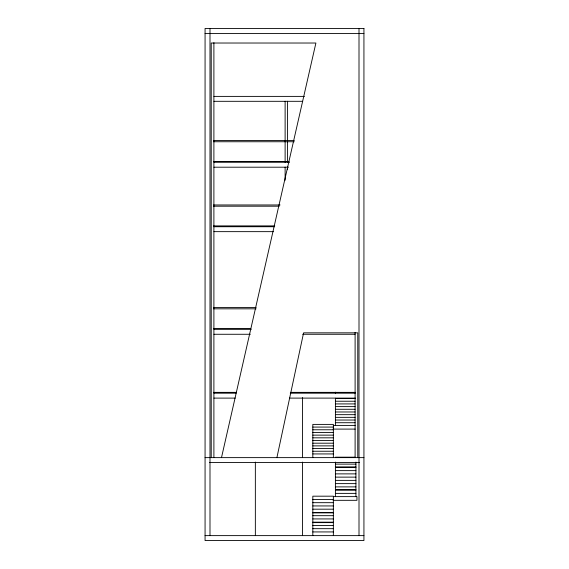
<?xml version="1.0" encoding="UTF-8"?>
<svg xmlns="http://www.w3.org/2000/svg" width="569" height="569" viewBox="0 0 569 569"><rect width="100%" height="100%" fill="white"/><g stroke="black" fill="none" stroke-linecap="round" stroke-linejoin="round"><path stroke-width="0.85" d="M276.904 457.625L303.59 332.837L357.773 332.837L357.773 457.625M221.49 457.625L315.902 43.024L211.227 43.024L211.227 457.625M205.068 33.578L363.932 33.578M213.944 96.389L304.472 96.389M213.944 101.31L302.694 101.31M213.539 140.515L294.258 140.515M213.539 141.745L294.258 141.745M213.539 161.454L288.938 161.454M213.944 162.272L289.514 162.272M213.944 167.201L288.497 167.201M213.539 204.968L280.062 204.968M213.539 206.198L279.18 206.198M213.539 225.9L274.742 225.9M213.944 226.725L274.585 226.725M213.944 231.647L273.404 231.647M213.539 307.587L256.114 307.587M213.539 308.825L256.114 308.825M213.539 328.526L250.794 328.526M213.944 329.344L251.221 329.344M213.944 334.273L250.332 334.273M302.694 334.273L355.056 334.273M213.539 392.361L236.604 392.361M290.709 392.361L355.461 392.361M213.944 393.179L236.128 393.179M290.268 393.179L355.312 393.179M213.944 398.108L235.246 398.108M289.379 398.108L355.312 398.108M335.404 398.549L355.07 398.549M335.404 401.237L355.07 401.237M335.404 403.919L355.07 403.919M335.404 406.607L355.07 406.607M335.404 409.289L355.07 409.289M335.404 411.977L355.07 411.977M335.404 414.666L355.07 414.666M335.404 417.347L355.07 417.347M335.404 420.036L355.07 420.036M335.404 422.717L355.07 422.717M333.349 425.406L355.205 425.406M312.822 427.077L333.349 427.077M333.121 429.097L355.191 429.097M312.822 429.766L333.349 429.766M312.822 432.454L333.349 432.454M312.822 435.136L333.349 435.136M312.822 437.824L333.349 437.824M312.822 440.506L333.349 440.506M312.822 443.194L333.349 443.194M312.822 445.876L333.349 445.876M312.822 448.564L333.349 448.564M312.822 451.245L333.349 451.245M312.822 453.934L333.349 453.934M335.404 457.184L355.07 457.184M205.068 457.625L363.932 457.625M209.506 462.554L359.494 462.554M335.404 464.126L355.924 464.126M335.404 466.936L355.924 466.936M335.404 467.377L355.924 467.377M335.404 470.627L355.924 470.627M335.404 473.877L355.924 473.877M335.404 477.128L355.924 477.128M335.404 480.378L355.924 480.378M335.404 483.629L355.924 483.629M335.404 486.879L355.924 486.879M335.404 489.681L355.924 489.681M335.404 490.129L355.924 490.129M335.404 493.38L355.924 493.38M333.349 496.623L356.955 496.623L356.955 500.322L333.121 500.322M312.822 499.433L333.349 499.433M312.822 502.683L333.349 502.683M312.822 505.933L333.349 505.933M312.822 509.184L333.349 509.184M312.822 512.427L333.349 512.427M312.822 512.875L333.349 512.875M312.822 515.678L333.349 515.678M312.822 518.928L333.349 518.928M312.822 522.178L333.349 522.178M312.822 522.626L333.349 522.626M312.822 525.429L333.349 525.429M312.822 528.679L333.349 528.679M312.822 531.93L333.349 531.93M205.068 535.621L363.932 535.621M359.003 28.45L359.003 535.621M355.924 462.056L355.924 496.623M355.106 332.346L355.106 457.625M335.404 392.169L335.404 393.648M335.404 398.215L335.404 425.406M335.404 462.056L335.404 496.623M333.349 457.625L333.349 424.396L312.822 424.396L312.822 457.625M333.349 535.621L333.349 496.182L312.822 496.182L312.822 535.621M302.559 397.596L302.559 457.625M302.559 462.064L302.559 535.621M287.58 101.239L287.58 162.272M287.58 167.108L287.58 169.733M285.119 101.239L285.119 162.272M285.119 167.108L285.119 180.259M255.353 462.064L255.353 535.621M213.894 42.682L213.894 457.625M209.997 28.45L209.997 535.621M363.932 28.45L205.068 28.45L205.068 540.55L363.932 540.55L363.932 28.45"/></g></svg>
